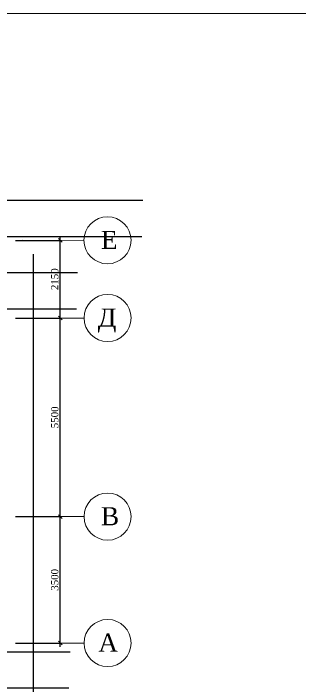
# Model space of a CAD drawing. Extents: x 1526320 to 3332998, y -546296 to 333165.
# Drawn here: x 2036709 to 2044632, y -177503 to -158892 of the extents above; entities that cross this region are included whole.
import ezdxf

# ---------------------------------------------------------------- set-up
doc = ezdxf.new("R2010")
doc.units = 0
doc.header["$LTSCALE"] = 500
doc.header["$MEASUREMENT"] = 0
doc.layers.get('0').update_dxf_attribs({"linetype": 'CONTINUOUS', "lineweight": 0})
doc.layers.add('Для печати', color=250, linetype='CONTINUOUS', lineweight=0)
doc.styles.get("Standard").update_dxf_attribs({"font": 'TIMES.TTF', "height": 150})
doc.dimstyles.new('ISO-25', dxfattribs={"dimtxt": 300, "dimasz": 100, "dimexe": 0, "dimexo": 0, "dimgap": 50, "dimtad": 1, "dimdec": 0, "dimrnd": 10, "dimtxsty": 'Standard', "dimblk": 'OBLIQUE', "dimcen": 100, "dimdle": 100, "dimadec": 0, "dimazin": 0, "dimtfac": 1, "dimtdec": 0, "dimtmove": 0, "dimatfit": 3, "dimldrblk": 'OBLIQUE', "dimfxl": 0, "dimarcsym": 0})

# ---------------------------------------------------------------- blocks, each defined once
blk = doc.blocks.new('_Oblique')
at = {"color": 0, "linetype": 'ByBlock', "lineweight": -2}
blk.add_line((-0.5, -0.5), (0.5, 0.5), dxfattribs=at)
blk = doc.blocks.new('*D343')
at = {"layer": 'Для печати', "color": 0, "linetype": 'Continuous', "lineweight": -2, "ltscale": 0.13}
for p, q in [((2036765, -172826), (2038005, -172826)), ((2038005, -176426), (2038005, -172726)), ((2036764, -176326), (2038005, -176326))]:
    blk.add_line(p, q, dxfattribs=at)
at = {"layer": 'Для печати', "color": 0, "linetype": 'Continuous', "lineweight": -2, "ltscale": 0.13, "xscale": 100, "yscale": 100, "zscale": 100}
for p, rotation in [((2038005, -172826), 90), ((2038005, -176326), 270)]:
    blk.add_blockref('_Oblique', p, dxfattribs=dict(at, rotation=rotation))
at = {"layer": 'Для печати', "color": 0, "linetype": 'Continuous', "lineweight": 9, "ltscale": 0.13, "insert": (2037853, -174576), "char_height": 200, "attachment_point": 5, "rotation": 90}
blk.add_mtext('3500', dxfattribs=at)
blk = doc.blocks.new('*D344')
at = {"layer": 'Для печати', "color": 0, "linetype": 'Continuous', "lineweight": -2, "ltscale": 0.13}
for p, q in [((2038005, -172926), (2038005, -167226)), ((2036765, -167326), (2038005, -167326)), ((2036765, -172826), (2038005, -172826))]:
    blk.add_line(p, q, dxfattribs=at)
at = {"layer": 'Для печати', "color": 0, "linetype": 'Continuous', "lineweight": -2, "ltscale": 0.13, "xscale": 100, "yscale": 100, "zscale": 100}
for p, rotation in [((2038005, -167326), 90), ((2038005, -172826), 270)]:
    blk.add_blockref('_Oblique', p, dxfattribs=dict(at, rotation=rotation))
at = {"layer": 'Для печати', "color": 0, "linetype": 'Continuous', "lineweight": 9, "ltscale": 0.13, "insert": (2037853, -170076), "char_height": 200, "attachment_point": 5, "rotation": 90}
blk.add_mtext('5500', dxfattribs=at)
blk = doc.blocks.new('*D345')
at = {"layer": 'Для печати', "color": 0, "linetype": 'Continuous', "lineweight": -2, "ltscale": 0.13}
for p, q in [((2036765, -165176), (2038005, -165176)), ((2038005, -167426), (2038005, -165076)), ((2036765, -167326), (2038005, -167326))]:
    blk.add_line(p, q, dxfattribs=at)
at = {"layer": 'Для печати', "color": 0, "linetype": 'Continuous', "lineweight": -2, "ltscale": 0.13, "xscale": 100, "yscale": 100, "zscale": 100}
for p, rotation in [((2038005, -165176), 90), ((2038005, -167326), 270)]:
    blk.add_blockref('_Oblique', p, dxfattribs=dict(at, rotation=rotation))
at = {"layer": 'Для печати', "color": 0, "linetype": 'Continuous', "lineweight": 9, "ltscale": 0.13, "insert": (2037853, -166251), "char_height": 200, "attachment_point": 5, "rotation": 90}
blk.add_mtext('2150', dxfattribs=at)
blk = doc.blocks.new('*D406')
at = {"color": 0, "linetype": 'Continuous', "lineweight": -2, "ltscale": 0.13}
for p, q in [((2036253, -165527), (2036253, -178620)), ((2037252, -165557), (2037252, -178620)), ((2037352, -178620), (2036153, -178620))]:
    blk.add_line(p, q, dxfattribs=at)
at = {"color": 0, "linetype": 'Continuous', "lineweight": -2, "ltscale": 0.13, "xscale": 100, "yscale": 100, "zscale": 100, "rotation": 180}
blk.add_blockref('_Oblique', (2036253, -178620), dxfattribs=at)
at = {"color": 0, "linetype": 'Continuous', "lineweight": -2, "ltscale": 0.13, "xscale": 100, "yscale": 100, "zscale": 100}
blk.add_blockref('_Oblique', (2037252, -178620), dxfattribs=at)
at = {"color": 0, "linetype": 'Continuous', "lineweight": 0, "ltscale": 0.13, "insert": (2036753, -178469), "char_height": 200, "attachment_point": 5}
blk.add_mtext('1000', dxfattribs=at)
blk = doc.blocks.new('*D407')
at = {"color": 0, "linetype": 'Continuous', "lineweight": -2, "ltscale": 0.13}
for p, q in [((2022969, -177675), (2022969, -176475)), ((2038276, -176575), (2022969, -176575)), ((2038246, -177575), (2022969, -177575))]:
    blk.add_line(p, q, dxfattribs=at)
at = {"color": 0, "linetype": 'Continuous', "lineweight": -2, "ltscale": 0.13, "xscale": 100, "yscale": 100, "zscale": 100}
for p, rotation in [((2022969, -176575), 90), ((2022969, -177575), 270)]:
    blk.add_blockref('_Oblique', p, dxfattribs=dict(at, rotation=rotation))
at = {"color": 0, "linetype": 'Continuous', "lineweight": 0, "ltscale": 0.13, "insert": (2022817, -177075), "char_height": 200, "attachment_point": 5, "rotation": 90}
blk.add_mtext('1000', dxfattribs=at)
blk = doc.blocks.new('*D408')
at = {"color": 0, "linetype": 'Continuous', "lineweight": -2, "ltscale": 0.13}
for p, q in [((2023178, -167176), (2023178, -165976)), ((2038485, -166076), (2023178, -166076)), ((2038455, -167076), (2023178, -167076))]:
    blk.add_line(p, q, dxfattribs=at)
at = {"color": 0, "linetype": 'Continuous', "lineweight": -2, "ltscale": 0.13, "xscale": 100, "yscale": 100, "zscale": 100}
for p, rotation in [((2023178, -166076), 90), ((2023178, -167076), 270)]:
    blk.add_blockref('_Oblique', p, dxfattribs=dict(at, rotation=rotation))
at = {"color": 0, "linetype": 'Continuous', "lineweight": 0, "ltscale": 0.13, "insert": (2023026, -166576), "char_height": 200, "attachment_point": 5, "rotation": 90}
blk.add_mtext('1000', dxfattribs=at)
blk = doc.blocks.new('*D409')
at = {"color": 0, "linetype": 'Continuous', "lineweight": -2, "ltscale": 0.13}
for p, q in [((2024989, -165176), (2024989, -163976)), ((2040296, -164076), (2024989, -164076)), ((2040266, -165076), (2024989, -165076))]:
    blk.add_line(p, q, dxfattribs=at)
at = {"color": 0, "linetype": 'Continuous', "lineweight": -2, "ltscale": 0.13, "xscale": 100, "yscale": 100, "zscale": 100}
for p, rotation in [((2024989, -164076), 90), ((2024989, -165076), 270)]:
    blk.add_blockref('_Oblique', p, dxfattribs=dict(at, rotation=rotation))
at = {"color": 0, "linetype": 'Continuous', "lineweight": 0, "ltscale": 0.13, "insert": (2024837, -164576), "char_height": 200, "attachment_point": 5, "rotation": 90}
blk.add_mtext('1000', dxfattribs=at)

msp = doc.modelspace()

# ---------------------------------------------------------------- linework, layer by layer
at = {"layer": 'Для печати', "color": 250, "linetype": 'Continuous', "lineweight": 0}
for p, q in [((2036952.4, -165174.6), (2038662.5, -165174.7)), ((2036955.4, -167325.6), (2038665.4, -167325.7)), ((2036955.4, -172825.6), (2038665.4, -172825.6)), ((2036955.4, -176325.7), (2038665.4, -176325.7))]:
    msp.add_line(p, q, dxfattribs=at)
at = {"layer": 'Для печати', "color": 250, "linetype": 'Continuous', "lineweight": 0, "ltscale": 0.13}
msp.add_lwpolyline([(2049674.8, -187675.3), (2009572.2, -187675.3), (2009572.2, -158892.1), (2049674.8, -158892.1)], close=True, dxfattribs=at)
at = {"layer": 'Для печати', "color": 250, "linetype": 'Continuous', "lineweight": 0}
for centre in [(2039313.9, -165173.9), (2039316.9, -167324.9), (2039316.9, -172824.9), (2039316.9, -176324.9)]:
    msp.add_circle(centre, 651.5, dxfattribs=at)

# ---------------------------------------------------------------- texts
for s, p in [('Е', (2039130.1, -165413.3)), ('Д', (2039044, -167564.3)), ('В', (2039133.1, -173064.2)), ('А', (2039059.9, -176564.3))]:
    msp.add_text(s, height=500, dxfattribs=at).set_placement(p)

# ---------------------------------------------------------------- dimensions: what is measured, and where the dimension line sits
at = {"color": 6, "linetype": 'Continuous', "lineweight": 0, "ltscale": 0.13}
for base, p1, p2, picture, middle in [((2024988.9, -164076.5), (2040266.1, -165075.8), (2040296, -164076.5), '*D409', (2024837.1, -164576.1)), ((2023178.1, -166076.5), (2038455.4, -167075.8), (2038485.2, -166076.5), '*D408', (2023026.4, -166576.2)), ((2022968.8, -176575.5), (2038246.1, -177574.8), (2038275.9, -176575.5), '*D407', (2022817.1, -177075.1))]:
    dim = msp.add_linear_dim(base=base, p1=p1, p2=p2, angle=270, dimstyle='ISO-25', dxfattribs=at)
    dim.commit()
    dim.dimension.update_dxf_attribs({"geometry": picture, "text_midpoint": middle})
dim = msp.add_linear_dim(base=(2036252.9, -178620.3), p1=(2037252.2, -165557.3), p2=(2036252.9, -165527.5), dimstyle='ISO-25', dxfattribs=at)
dim.commit()
dim.dimension.update_dxf_attribs({"geometry": '*D406', "text_midpoint": (2036752.6, -178468.5)})
at = {"layer": 'Для печати', "color": 250, "linetype": 'Continuous', "lineweight": 9, "ltscale": 0.13}
for base, p1, p2, picture, middle in [((2038005, -165175.7), (2036765.2, -167325.6), (2036765.2, -165175.7), '*D345', (2037853.3, -166250.7)), ((2038005, -167325.6), (2036764.6, -172825.6), (2036765.1, -167325.6), '*D344', (2037853.3, -170075.6)), ((2038005, -172825.6), (2036763.5, -176325.6), (2036764.6, -172825.6), '*D343', (2037853.3, -174575.6))]:
    dim = msp.add_linear_dim(base=base, p1=p1, p2=p2, angle=270, dimstyle='ISO-25', dxfattribs=at)
    dim.commit()
    dim.dimension.update_dxf_attribs({"geometry": picture, "text_midpoint": middle})

doc.saveas('drawing.dxf')
